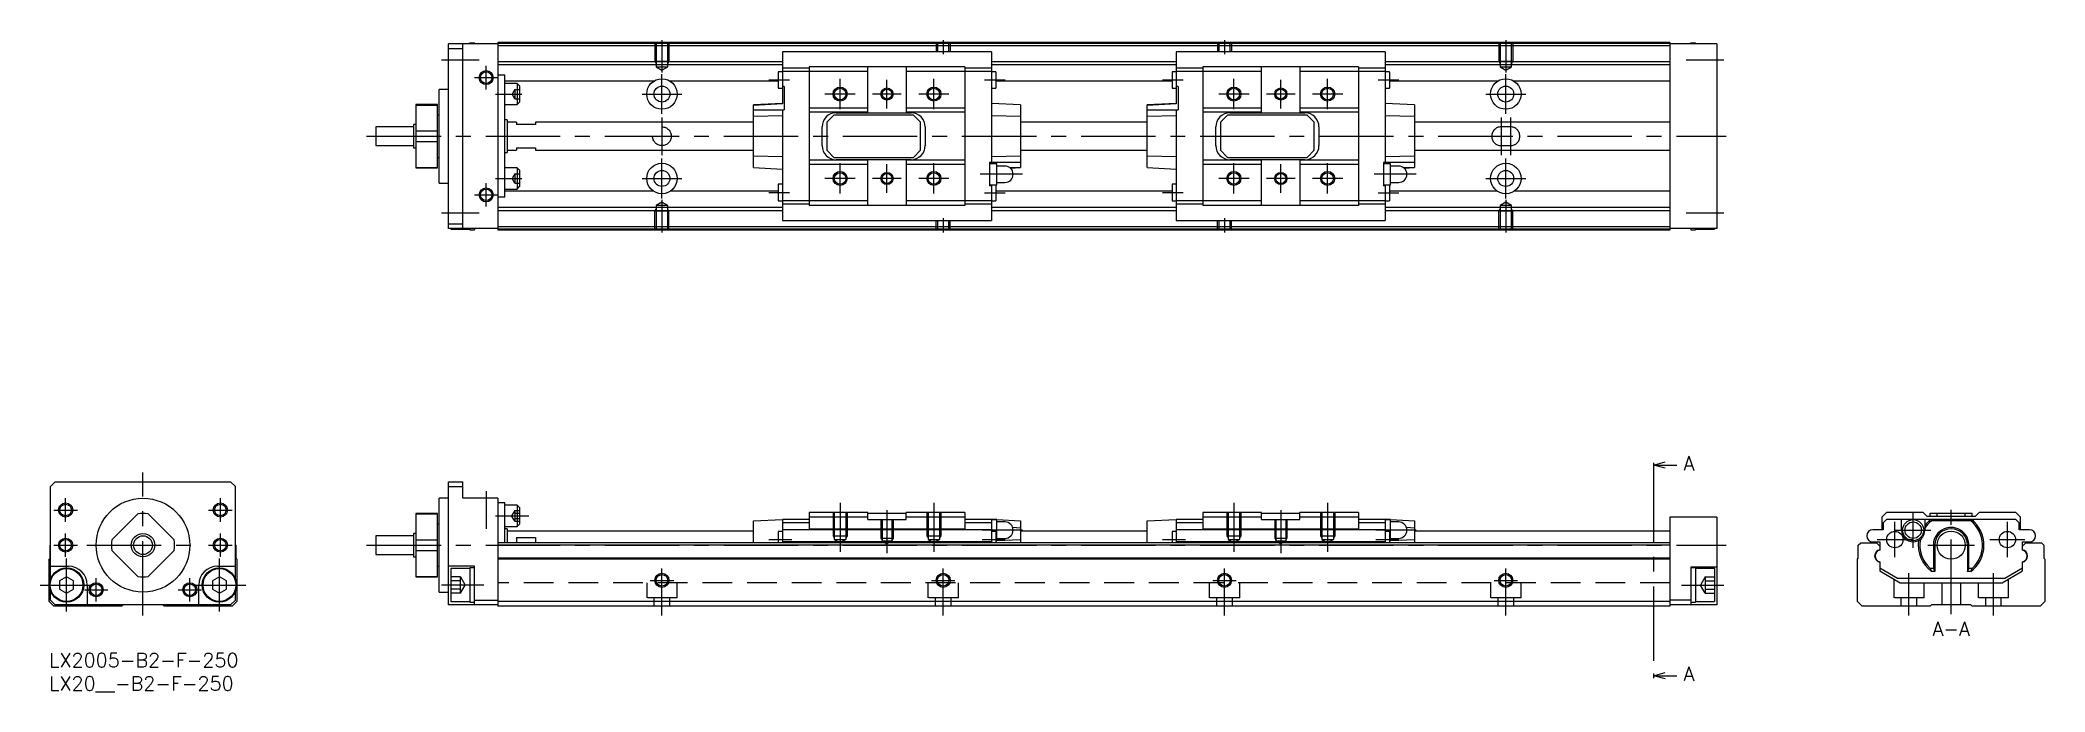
# Model space of a CAD drawing. Extents: x -2 to 426, y -8 to 131.
import ezdxf

# ---------------------------------------------------------------- set-up
doc = ezdxf.new("R2010")
doc.units = 0
doc.header["$LTSCALE"] = 0.5
doc.linetypes.add('CENTER', pattern=[50.8, 31.75, -6.35, 6.35, -6.35])
doc.linetypes.add('DASHED', pattern=[19.05, 12.7, -6.35])
for name, color, linetype in [('MSM_CENTER', 1, 'CENTER'), ('MSM_CONTINUOUS', 7, 'CONTINUOUS'), ('MSM_DASHED', 4, 'DASHED'), ('MSM_NARROW', 5, 'CONTINUOUS'), ('MSM_PART_NUMBER', 7, 'CONTINUOUS')]:
    doc.layers.add(name, color=color, linetype=linetype)
doc.styles.get("Standard").update_dxf_attribs({"font": 'txt.shx', "height": 1, "bigfont": 'bigfont.shx'})

# ---------------------------------------------------------------- blocks, each defined once
blk = doc.blocks.new('*U2')
at = {"layer": 'MSM_PART_NUMBER'}
blk.add_text('LX2005-B2-F-250', height=3, dxfattribs=at).set_placement((0, -3))
blk = doc.blocks.new('*U3')
at = {"layer": 'MSM_PART_NUMBER'}
blk.add_text('LX20__-B2-F-250', height=3, dxfattribs=at).set_placement((0, -8))

msp = doc.modelspace()

# ---------------------------------------------------------------- linework, layer by layer
at = {"layer": 'MSM_CENTER'}
for p, q in [((130.7, 130.7), (130.7, 123.79)), ((190.7, 130.7), (190.7, 127.7)), ((250.7, 130.7), (250.7, 127.7)), ((310.7, 130.7), (310.7, 123.79)), ((83.7, 126.5), (91.7, 126.5)), ((93.2, 120.2), (93.2, 125.2)), ((349.2, 126.5), (357.2, 126.5)), ((90.7, 122.7), (95.7, 122.7)), ((130.7, 114.95), (130.7, 123.45)), ((153.5, 122.2), (157.9, 122.2)), ((168.7, 115.97), (168.7, 122.43)), ((178.7, 116.14), (178.7, 122.26)), ((188.7, 115.97), (188.7, 122.43)), ((199.5, 122.2), (203.9, 122.2)), ((237.5, 122.2), (241.9, 122.2)), ((252.7, 115.97), (252.7, 122.43)), ((262.7, 116.14), (262.7, 122.26)), ((272.7, 115.97), (272.7, 122.43)), ((283.5, 122.2), (287.9, 122.2)), ((310.7, 114.95), (310.7, 123.45)), ((95.2, 119.2), (100.8, 119.2)), ((126.45, 119.2), (134.95, 119.2)), ((171.93, 119.2), (165.47, 119.2)), ((181.76, 119.2), (175.64, 119.2)), ((191.93, 119.2), (185.47, 119.2)), ((255.93, 119.2), (249.47, 119.2)), ((265.76, 119.2), (259.64, 119.2)), ((275.93, 119.2), (269.47, 119.2)), ((306.45, 119.2), (314.95, 119.2)), ((130.7, 114.2), (130.7, 106.2)), ((309.7, 114.2), (309.7, 106.2)), ((311.7, 114.2), (311.7, 106.2)), ((67.7, 110.2), (357.7, 110.2)), ((130.7, 96.95), (130.7, 105.45)), ((168.7, 97.97), (168.7, 104.43)), ((178.7, 98.14), (178.7, 104.26)), ((188.7, 97.97), (188.7, 104.43)), ((252.7, 97.97), (252.7, 104.43)), ((262.7, 98.14), (262.7, 104.26)), ((272.7, 97.97), (272.7, 104.43)), ((310.7, 96.95), (310.7, 105.45)), ((93.2, 95.2), (93.2, 100.2)), ((95.2, 101.2), (100.8, 101.2)), ((126.45, 101.2), (134.95, 101.2)), ((171.93, 101.2), (165.47, 101.2)), ((181.76, 101.2), (175.64, 101.2)), ((191.93, 101.2), (185.47, 101.2)), ((207.6, 102.1), (198.6, 102.1)), ((255.93, 101.2), (249.47, 101.2)), ((265.76, 101.2), (259.64, 101.2)), ((275.93, 101.2), (269.47, 101.2)), ((291.6, 102.1), (282.6, 102.1)), ((306.45, 101.2), (314.95, 101.2)), ((90.7, 97.7), (95.7, 97.7)), ((130.7, 96.61), (130.7, 89.7)), ((153.5, 98.2), (157.9, 98.2)), ((199.5, 98.15), (203.9, 98.15)), ((237.5, 98.2), (241.9, 98.2)), ((283.5, 98.15), (287.9, 98.15)), ((310.7, 96.61), (310.7, 89.7)), ((83.7, 93.9), (91.7, 93.9)), ((190.7, 92.7), (190.7, 89.7)), ((250.7, 92.7), (250.7, 89.7)), ((349.2, 93.9), (357.2, 93.9)), ((20, 8), (20, 38.5)), ((342.2, 39.58), (342.2, -4.33)), ((93.2, 34.5), (93.2, 26.5)), ((1, 30.5), (6, 30.5)), ((3.5, 28), (3.5, 33)), ((34, 30.5), (39, 30.5)), ((36.5, 28), (36.5, 33)), ((168.7, 32), (168.7, 21.6)), ((178.7, 30.5), (178.7, 21.3)), ((188.7, 32), (188.7, 21.6)), ((252.7, 32), (252.7, 21.6)), ((262.7, 30.5), (262.7, 21.3)), ((272.7, 32), (272.7, 21.6)), ((397.6, 22.45), (397.6, 29.95)), ((405.7, 8.3), (405.7, 31.1)), ((95.2, 29.25), (102.3, 29.25)), ((207.6, 26.2), (199, 26.2)), ((291.6, 26.2), (283, 26.2)), ((393.7, 20.45), (393.7, 27.95)), ((393.85, 26.2), (401.35, 26.2)), ((417.7, 20.45), (417.7, 27.95)), ((1, 23), (6, 23)), ((3.5, 20.5), (3.5, 25.5)), ((8, 23), (32, 23)), ((34, 23), (39, 23)), ((36.5, 20.5), (36.5, 25.5)), ((67.7, 23), (357.7, 23)), ((153.5, 24.2), (158.4, 24.2)), ((199, 24.2), (203.9, 24.2)), ((237.5, 24.2), (242.4, 24.2)), ((283, 24.2), (287.9, 24.2)), ((389.95, 24.2), (397.45, 24.2)), ((400.7, 23), (410.7, 23)), ((413.95, 24.2), (421.45, 24.2)), ((3.7, 8.85), (3.7, 20.15)), ((36.3, 8.85), (36.3, 20.15)), ((130.7, 8), (130.7, 18)), ((190.7, 8), (190.7, 18)), ((250.7, 8), (250.7, 18)), ((310.7, 8), (310.7, 18)), ((-1.95, 14.5), (9.35, 14.5)), ((7.5, 13.5), (12.5, 13.5)), ((10, 11), (10, 16)), ((27.5, 13.5), (32.5, 13.5)), ((30, 11), (30, 16)), ((30.65, 14.5), (41.95, 14.5)), ((92.7, 14.5), (83.7, 14.5)), ((128.2, 15.5), (133.2, 15.5)), ((188.2, 15.5), (193.2, 15.5)), ((248.2, 15.5), (253.2, 15.5)), ((308.2, 15.5), (313.2, 15.5)), ((348.2, 14.5), (357.2, 14.5)), ((396.7, 8), (396.7, 17)), ((414.7, 8), (414.7, 17))]:
    msp.add_line(p, q, dxfattribs=at)
at = {"layer": 'MSM_CONTINUOUS'}
for p, q in [((95.7, 129.9), (85.2, 129.9)), ((85.2, 90.5), (85.2, 129.9)), ((85.2, 128.9), (88.2, 128.9)), ((85.7, 129.9), (85.7, 130)), ((85.7, 130), (89.7, 130)), ((88.2, 90.5), (88.2, 129.9)), ((89.7, 129.9), (89.7, 130.15)), ((89.7, 130.15), (90.7, 130.15)), ((90.7, 129.9), (90.7, 130.15)), ((345.7, 130.2), (95.7, 130.2)), ((95.7, 130.2), (95.7, 90.2)), ((345.7, 130), (95.7, 130)), ((345.7, 129.5), (95.7, 129.5)), ((345.7, 130.2), (345.7, 90.2)), ((355.7, 129.9), (345.7, 129.9)), ((350.2, 129.9), (350.2, 130.15)), ((350.2, 130.15), (351.2, 130.15)), ((351.2, 129.9), (351.2, 130.15)), ((351.2, 130), (355.2, 130)), ((355.2, 129.9), (355.2, 130)), ((355.7, 129.9), (355.7, 90.5)), ((156.4, 126.1), (95.7, 126.1)), ((156.4, 125.4), (95.7, 125.4)), ((156.4, 128.2), (156.4, 117.13)), ((201, 128.2), (156.4, 128.2)), ((162.1, 124.7), (156.4, 124.7)), ((195.3, 125), (162.1, 125)), ((162.1, 125), (162.1, 95.4)), ((174.6, 115.2), (174.6, 125)), ((182.8, 125), (182.8, 115.2)), ((195.3, 125), (195.3, 95.4)), ((201, 124.7), (195.3, 124.7)), ((201, 128.2), (201, 104.6)), ((240.4, 126.1), (201, 126.1)), ((240.4, 125.4), (201, 125.4)), ((240.4, 128.2), (240.4, 117.13)), ((285, 128.2), (240.4, 128.2)), ((246.1, 124.7), (240.4, 124.7)), ((279.3, 125), (246.1, 125)), ((246.1, 125), (246.1, 95.4)), ((258.6, 115.2), (258.6, 125)), ((266.8, 125), (266.8, 115.2)), ((279.3, 125), (279.3, 95.4)), ((285, 124.7), (279.3, 124.7)), ((285, 128.2), (285, 104.6)), ((345.7, 126.1), (285, 126.1)), ((345.7, 125.4), (285, 125.4)), ((85.2, 120.2), (83.2, 120.2)), ((83.2, 100.2), (83.2, 120.2)), ((97.2, 123.2), (95.7, 123.2)), ((97.2, 97.2), (97.2, 123.2)), ((128.95, 121.94), (97.2, 121.94)), ((99.8, 121.45), (97.2, 121.45)), ((99.8, 121.45), (99.8, 116.95)), ((100.3, 120.95), (99.8, 121.45)), ((100.3, 120.95), (100.3, 117.45)), ((155.5, 121.94), (132.45, 121.94)), ((155.5, 123.95), (155.5, 120.45)), ((156.4, 123.95), (155.5, 123.95)), ((155.5, 120.45), (156.4, 120.45)), ((162.1, 123.99), (156.4, 123.99)), ((156.8, 120.8), (156.4, 120.8)), ((156.8, 120.8), (156.8, 115.8)), ((174.6, 124), (162.1, 124)), ((195.3, 124), (182.8, 124)), ((201, 123.99), (195.3, 123.99)), ((201.9, 123.95), (201, 123.95)), ((201, 120.45), (201.9, 120.45)), ((201.9, 123.95), (201.9, 120.45)), ((239.5, 121.94), (201.9, 121.94)), ((239.5, 123.95), (239.5, 120.45)), ((240.4, 123.95), (239.5, 123.95)), ((239.5, 120.45), (240.4, 120.45)), ((246.1, 123.99), (240.4, 123.99)), ((240.8, 120.8), (240.4, 120.8)), ((240.8, 120.8), (240.8, 115.8)), ((258.6, 124), (246.1, 124)), ((279.3, 124), (266.8, 124)), ((285, 123.99), (279.3, 123.99)), ((285.9, 123.95), (285, 123.95)), ((285, 120.45), (285.9, 120.45)), ((285.9, 123.95), (285.9, 120.45)), ((308.95, 121.94), (285.9, 121.94)), ((345.7, 121.94), (312.45, 121.94)), ((82.8, 116.95), (78.2, 116.95)), ((78.2, 116.95), (78.2, 103.45)), ((78.2, 116.86), (82.8, 116.86)), ((82.8, 103.45), (82.8, 116.95)), ((97.2, 116.95), (99.8, 116.95)), ((99.8, 116.95), (100.3, 117.45)), ((156.4, 117.2), (150.2, 116.88)), ((156.4, 117.13), (150.2, 116.76)), ((150.2, 103.52), (150.2, 116.88)), ((150.2, 115.8), (156.8, 115.8)), ((156.4, 115.8), (156.4, 92.2)), ((174.6, 116.2), (162.1, 116.2)), ((195.3, 116.2), (182.8, 116.2)), ((207.2, 116.88), (201, 117.2)), ((207.2, 116.88), (207.2, 103.52)), ((240.4, 117.2), (234.2, 116.88)), ((240.4, 117.13), (234.2, 116.76)), ((234.2, 103.52), (234.2, 116.88)), ((234.2, 115.8), (240.8, 115.8)), ((240.4, 115.8), (240.4, 92.2)), ((258.6, 116.2), (246.1, 116.2)), ((279.3, 116.2), (266.8, 116.2)), ((291.2, 116.88), (285, 117.2)), ((291.2, 116.88), (291.2, 103.52)), ((69.7, 112.2), (69.7, 108.2)), ((77.7, 112.2), (69.7, 112.2)), ((77.7, 112.7), (77.7, 107.7)), ((78.2, 112.7), (77.7, 112.7)), ((78.2, 111.32), (82.8, 111.32)), ((83.2, 114.7), (82.8, 114.7)), ((97.7, 113.7), (97.2, 113.7)), ((97.7, 113.7), (97.7, 106.7)), ((99.7, 113.2), (97.7, 113.2)), ((99.7, 113.2), (99.7, 112.7)), ((103.7, 112.7), (99.7, 112.7)), ((103.7, 113.2), (103.7, 112.7)), ((150.2, 113.2), (103.7, 113.2)), ((156.4, 114.53), (150.2, 114.39)), ((174.6, 115.3), (162.1, 115.3)), ((164.85, 108.2), (164.85, 112.2)), ((167.35, 114.7), (165.85, 113.2)), ((165.85, 113.2), (165.85, 107.2)), ((184.35, 114.7), (167.35, 114.7)), ((167.85, 115.2), (183.85, 115.2)), ((195.3, 115.3), (182.8, 115.3)), ((185.85, 113.2), (184.35, 114.7)), ((185.85, 107.2), (185.85, 113.2)), ((186.85, 112.2), (186.85, 108.2)), ((207.2, 114.39), (201, 114.53)), ((234.2, 113.2), (207.2, 113.2)), ((240.4, 114.53), (234.2, 114.39)), ((258.6, 115.3), (246.1, 115.3)), ((248.85, 108.2), (248.85, 112.2)), ((251.35, 114.7), (249.85, 113.2)), ((249.85, 113.2), (249.85, 107.2)), ((268.35, 114.7), (251.35, 114.7)), ((251.85, 115.2), (267.85, 115.2)), ((279.3, 115.3), (266.8, 115.3)), ((269.85, 113.2), (268.35, 114.7)), ((269.85, 107.2), (269.85, 113.2)), ((270.85, 112.2), (270.85, 108.2)), ((291.2, 114.39), (285, 114.53)), ((345.7, 113.2), (291.2, 113.2)), ((69.7, 108.2), (77.7, 108.2)), ((77.7, 107.7), (78.2, 107.7)), ((78.2, 109.08), (82.8, 109.08)), ((97.7, 107.2), (99.7, 107.2)), ((99.7, 107.7), (103.7, 107.7)), ((99.7, 107.7), (99.7, 107.2)), ((103.7, 107.7), (103.7, 107.2)), ((103.7, 107.2), (150.2, 107.2)), ((165.85, 107.2), (167.35, 105.7)), ((184.35, 105.7), (185.85, 107.2)), ((207.2, 107.2), (234.2, 107.2)), ((249.85, 107.2), (251.35, 105.7)), ((268.35, 105.7), (269.85, 107.2)), ((291.2, 107.2), (345.7, 107.2)), ((78.2, 103.54), (82.8, 103.54)), ((78.2, 103.45), (82.8, 103.45)), ((82.8, 105.7), (83.2, 105.7)), ((97.2, 106.7), (97.7, 106.7)), ((99.8, 103.45), (97.2, 103.45)), ((100.3, 102.95), (99.8, 103.45)), ((99.8, 103.45), (99.8, 98.95)), ((100.3, 102.95), (100.3, 99.45)), ((150.2, 106.01), (156.4, 105.87)), ((150.2, 103.52), (156.4, 103.2)), ((174.6, 105.1), (162.1, 105.1)), ((174.6, 104.2), (162.1, 104.2)), ((167.35, 105.7), (184.35, 105.7)), ((183.85, 105.2), (167.85, 105.2)), ((174.6, 95.4), (174.6, 105.2)), ((182.8, 105.2), (182.8, 95.4)), ((195.3, 105.1), (182.8, 105.1)), ((195.3, 104.2), (182.8, 104.2)), ((200.6, 104.6), (200.6, 99.6)), ((207.2, 104.6), (200.6, 104.6)), ((202.1, 104.35), (200.6, 104.35)), ((201, 105.87), (207.2, 106.01)), ((202.1, 99.85), (202.1, 104.35)), ((203.85, 103.85), (202.1, 103.85)), ((204.9, 103.5), (207.2, 103.64)), ((205.01, 103.41), (207.2, 103.52)), ((234.2, 106.01), (240.4, 105.87)), ((234.2, 103.52), (240.4, 103.2)), ((258.6, 105.1), (246.1, 105.1)), ((258.6, 104.2), (246.1, 104.2)), ((251.35, 105.7), (268.35, 105.7)), ((267.85, 105.2), (251.85, 105.2)), ((258.6, 95.4), (258.6, 105.2)), ((266.8, 105.2), (266.8, 95.4)), ((279.3, 105.1), (266.8, 105.1)), ((279.3, 104.2), (266.8, 104.2)), ((284.6, 104.6), (284.6, 99.6)), ((291.2, 104.6), (284.6, 104.6)), ((286.1, 104.35), (284.6, 104.35)), ((285, 105.87), (291.2, 106.01)), ((286.1, 99.85), (286.1, 104.35)), ((287.85, 103.85), (286.1, 103.85)), ((288.9, 103.5), (291.2, 103.64)), ((289.01, 103.41), (291.2, 103.52)), ((83.2, 100.2), (85.2, 100.2)), ((97.2, 98.95), (99.8, 98.95)), ((128.95, 98.46), (97.2, 98.46)), ((99.8, 98.95), (100.3, 99.45)), ((155.5, 98.46), (132.45, 98.46)), ((155.5, 99.95), (155.5, 96.45)), ((156.4, 99.95), (155.5, 99.95)), ((200.6, 99.85), (202.1, 99.85)), ((201, 99.6), (200.6, 99.6)), ((201, 99.85), (201, 92.2)), ((201.9, 99.85), (201.9, 96.45)), ((239.5, 98.46), (201.9, 98.46)), ((202.1, 100.35), (203.85, 100.35)), ((239.5, 99.95), (239.5, 96.45)), ((240.4, 99.95), (239.5, 99.95)), ((284.6, 99.85), (286.1, 99.85)), ((285, 99.6), (284.6, 99.6)), ((285, 99.85), (285, 92.2)), ((285.9, 99.85), (285.9, 96.45)), ((308.95, 98.46), (285.9, 98.46)), ((286.1, 100.35), (287.85, 100.35)), ((345.7, 98.46), (312.45, 98.46)), ((97.2, 97.2), (95.7, 97.2)), ((156.4, 95), (95.7, 95)), ((156.4, 94.3), (95.7, 94.3)), ((155.5, 96.45), (156.4, 96.45)), ((162.1, 96.41), (156.4, 96.41)), ((162.1, 95.7), (156.4, 95.7)), ((174.6, 96.4), (162.1, 96.4)), ((195.3, 95.4), (162.1, 95.4)), ((195.3, 96.4), (182.8, 96.4)), ((201, 96.41), (195.3, 96.41)), ((201, 95.7), (195.3, 95.7)), ((201, 96.45), (201.9, 96.45)), ((240.4, 95), (201, 95)), ((240.4, 94.3), (201, 94.3)), ((239.5, 96.45), (240.4, 96.45)), ((246.1, 96.41), (240.4, 96.41)), ((246.1, 95.7), (240.4, 95.7)), ((258.6, 96.4), (246.1, 96.4)), ((279.3, 95.4), (246.1, 95.4)), ((279.3, 96.4), (266.8, 96.4)), ((285, 96.41), (279.3, 96.41)), ((285, 95.7), (279.3, 95.7)), ((285, 96.45), (285.9, 96.45)), ((345.7, 95), (285, 95)), ((345.7, 94.3), (285, 94.3)), ((85.2, 91.5), (88.2, 91.5)), ((95.7, 90.5), (85.2, 90.5)), ((85.7, 90.5), (85.7, 90.4)), ((85.7, 90.4), (89.7, 90.4)), ((89.7, 90.5), (89.7, 90.25)), ((89.7, 90.25), (90.7, 90.25)), ((90.7, 90.5), (90.7, 90.25)), ((345.7, 90.9), (95.7, 90.9)), ((345.7, 90.4), (95.7, 90.4)), ((345.7, 90.2), (95.7, 90.2)), ((156.4, 92.2), (201, 92.2)), ((240.4, 92.2), (285, 92.2)), ((355.7, 90.5), (345.7, 90.5)), ((350.2, 90.5), (350.2, 90.25)), ((350.2, 90.25), (351.2, 90.25)), ((351.2, 90.5), (351.2, 90.25)), ((351.2, 90.4), (355.2, 90.4)), ((355.2, 90.5), (355.2, 90.4)), ((342.2, 40.08), (344.7, 40.75)), ((342.2, 40.58), (342.2, 39.58)), ((344.7, 39.41), (342.2, 40.08)), ((342.2, 40.08), (347.2, 40.08)), ((0.3, 35.5), (1.3, 36.5)), ((0.3, 15.83), (0.3, 35.5)), ((1.3, 36.5), (38.7, 36.5)), ((38.7, 36.5), (39.7, 35.5)), ((39.7, 15.83), (39.7, 35.5)), ((85.2, 10.3), (85.2, 36.5)), ((85.2, 36.5), (88.2, 36.5)), ((85.2, 35.5), (88.2, 35.5)), ((88.2, 33), (88.2, 36.5)), ((85.2, 33), (83.2, 33)), ((83.2, 13), (83.2, 33)), ((95.7, 33), (88.2, 33)), ((95.7, 33), (95.7, 10)), ((97.2, 32), (95.7, 32)), ((97.2, 23.5), (97.2, 32)), ((99.8, 31.5), (97.2, 31.5)), ((100.3, 31), (99.8, 31.5)), ((99.8, 31.5), (99.8, 27)), ((100.3, 31), (100.3, 27.5)), ((162.1, 30), (162.1, 26.43)), ((174.6, 30), (162.1, 30)), ((174.6, 28.5), (174.6, 30)), ((182.8, 28.5), (182.8, 30)), ((195.3, 30), (182.8, 30)), ((195.3, 30), (195.3, 26.43)), ((246.1, 30), (246.1, 26.43)), ((258.6, 30), (246.1, 30)), ((258.6, 28.5), (258.6, 30)), ((266.8, 28.5), (266.8, 30)), ((279.3, 30), (266.8, 30)), ((279.3, 30), (279.3, 26.43)), ((391.9, 30), (390.9, 29)), ((399.7, 30), (391.9, 30)), ((400.6, 29.1), (399.7, 30)), ((411.7, 30), (410.8, 29.1)), ((419.5, 30), (411.7, 30)), ((420.5, 29), (419.5, 30)), ((13.34, 24.12), (18.88, 29.66)), ((21.12, 29.66), (26.66, 24.12)), ((82.8, 29.75), (78.2, 29.75)), ((78.2, 29.75), (78.2, 16.25)), ((78.2, 29.66), (82.8, 29.66)), ((82.8, 16.25), (82.8, 29.75)), ((83.2, 27.5), (82.8, 27.5)), ((97.2, 27), (99.8, 27)), ((97.7, 26.5), (97.2, 26.5)), ((97.7, 26.5), (97.7, 23.5)), ((150.2, 26), (97.7, 26)), ((99.8, 27), (100.3, 27.5)), ((150.2, 28.2), (156.4, 28.5)), ((150.2, 23.5), (150.2, 28.2)), ((156.4, 25.95), (155.5, 25.95)), ((155.5, 25.95), (155.5, 23.5)), ((162.1, 28.5), (156.4, 28.5)), ((156.4, 28.5), (156.4, 23.5)), ((162.1, 27.79), (156.4, 27.79)), ((201, 26.3), (156.4, 26.3)), ((174.6, 29), (162.1, 29)), ((195.3, 26.43), (162.1, 26.43)), ((174.6, 29.8), (182.8, 29.8)), ((174.6, 28.5), (182.8, 28.5)), ((195.3, 29), (182.8, 29)), ((201, 28.5), (195.3, 28.5)), ((201, 27.79), (195.3, 27.79)), ((201, 28.5), (202.02, 28.45)), ((201, 28.5), (201, 23.5)), ((202.1, 28.45), (201, 28.45)), ((201.9, 25.95), (201, 25.95)), ((201.9, 25.95), (201.9, 23.5)), ((202.1, 28.45), (207.2, 28.2)), ((202.1, 23.95), (202.1, 28.45)), ((203.85, 27.95), (202.1, 27.95)), ((207.2, 26.63), (205.5, 26.79)), ((207.2, 28.2), (207.2, 23.5)), ((234.2, 26), (207.2, 26)), ((234.2, 28.2), (240.4, 28.5)), ((234.2, 23.5), (234.2, 28.2)), ((240.4, 25.95), (239.5, 25.95)), ((239.5, 25.95), (239.5, 23.5)), ((246.1, 28.5), (240.4, 28.5)), ((240.4, 28.5), (240.4, 23.5)), ((246.1, 27.79), (240.4, 27.79)), ((285, 26.3), (240.4, 26.3)), ((258.6, 29), (246.1, 29)), ((279.3, 26.43), (246.1, 26.43)), ((258.6, 29.8), (266.8, 29.8)), ((258.6, 28.5), (266.8, 28.5)), ((279.3, 29), (266.8, 29)), ((285, 28.5), (279.3, 28.5)), ((285, 27.79), (279.3, 27.79)), ((285, 28.5), (286.02, 28.45)), ((285, 28.5), (285, 23.5)), ((286.1, 28.45), (285, 28.45)), ((285.9, 25.95), (285, 25.95)), ((285.9, 25.95), (285.9, 23.5)), ((286.1, 28.45), (291.2, 28.2)), ((286.1, 23.95), (286.1, 28.45)), ((287.85, 27.95), (286.1, 27.95)), ((291.2, 26.63), (289.5, 26.79)), ((291.2, 28.2), (291.2, 23.5)), ((345.7, 26), (291.2, 26)), ((355.7, 29), (345.7, 29)), ((345.7, 29), (345.7, 10)), ((355.7, 29), (355.7, 10.3)), ((391.2, 26.3), (389, 26.3)), ((390.9, 29), (390.9, 26.43)), ((390.9, 26.43), (391.2, 26.43)), ((391.91, 28.5), (391.2, 27.79)), ((391.2, 27.79), (391.2, 26.3)), ((419.49, 28.5), (391.91, 28.5)), ((395.1, 26.2), (395.1, 28.5)), ((400.1, 28.5), (400.1, 26.2)), ((410.8, 29.1), (400.6, 29.1)), ((401.2, 29.1), (401.2, 29.8)), ((401.2, 29.8), (410.2, 29.8)), ((401.37, 28.5), (401.51, 28.2)), ((409.89, 28.2), (401.51, 28.2)), ((402.7, 29.1), (402.7, 29.8)), ((408.7, 29.1), (408.7, 29.8)), ((409.89, 28.2), (410.03, 28.5)), ((410.2, 29.1), (410.2, 29.8)), ((420.2, 27.79), (419.49, 28.5)), ((420.2, 26.3), (420.2, 27.79)), ((420.2, 26.43), (420.5, 26.43)), ((422.4, 26.3), (420.2, 26.3)), ((420.5, 26.43), (420.5, 29)), ((0.2, 23), (0.3, 23.1)), ((0.2, 20.2), (0.2, 23)), ((18.88, 16.34), (13.34, 21.88)), ((26.66, 21.88), (21.12, 16.34)), ((39.7, 23.1), (39.8, 23)), ((39.8, 23), (39.8, 20.2)), ((77.7, 25), (69.7, 25)), ((69.7, 25), (69.7, 21)), ((78.2, 25.5), (77.7, 25.5)), ((77.7, 25.5), (77.7, 20.5)), ((78.2, 24.12), (82.8, 24.12)), ((78.2, 21.88), (82.8, 21.88)), ((345.7, 23.5), (95.7, 23.5)), ((345.7, 23), (95.7, 23)), ((99.7, 24.66), (103.7, 24.66)), ((99.7, 24.66), (99.7, 23.5)), ((103.7, 24.66), (103.7, 23.5)), ((201, 23.7), (156.4, 23.7)), ((201.9, 23.95), (202.1, 23.95)), ((202.1, 24.45), (203.85, 24.45)), ((202.1, 24.03), (207.2, 24.23)), ((285, 23.7), (240.4, 23.7)), ((285.9, 23.95), (286.1, 23.95)), ((286.1, 24.45), (287.85, 24.45)), ((286.1, 24.03), (291.2, 24.23)), ((385.9, 23), (386.4, 23.5)), ((385.9, 20.2), (385.9, 23)), ((386.4, 23.5), (389.8, 23.5)), ((389, 23.7), (390.5, 23.7)), ((389.8, 23.5), (390.5, 22.8)), ((390.5, 23.7), (390.5, 21.96)), ((401.91, 22.68), (401.91, 18.04)), ((402.2, 23), (402.2, 17.38)), ((409.2, 23), (409.2, 17.38)), ((409.49, 18.04), (409.49, 22.68)), ((420.9, 21.96), (420.9, 23.7)), ((420.9, 23.7), (422.4, 23.7)), ((420.9, 22.8), (421.6, 23.5)), ((421.6, 23.5), (425, 23.5)), ((425, 23.5), (425.5, 23)), ((425.5, 23), (425.5, 20.2)), ((0, 20), (0.2, 20.2)), ((0, 11), (0, 20)), ((0.3, 18.5), (4.1, 18.5)), ((35.9, 18.5), (39.7, 18.5)), ((39.8, 20.2), (40, 20)), ((40, 20), (40, 11)), ((69.7, 21), (77.7, 21)), ((77.7, 20.5), (78.2, 20.5)), ((82.8, 18.5), (83.2, 18.5)), ((90.7, 18.5), (85.2, 18.5)), ((85.7, 18), (85.7, 11)), ((89.7, 18), (85.7, 18)), ((89.7, 18.15), (89.7, 10.85)), ((90.7, 18.15), (89.7, 18.15)), ((90.7, 10.3), (90.7, 18.5)), ((345.7, 20.2), (95.7, 20.2)), ((345.7, 20), (95.7, 20)), ((355.7, 18.3), (350.2, 18.3)), ((350.2, 18.3), (350.2, 10.3)), ((351.2, 18.15), (350.2, 18.15)), ((351.2, 18.15), (351.2, 10.85)), ((355.2, 18), (351.2, 18)), ((355.2, 18), (355.2, 11)), ((385.7, 20), (385.9, 20.2)), ((385.7, 11), (385.7, 20)), ((390.5, 19.44), (390.5, 17.5)), ((390.5, 18.16), (394.24, 16)), ((390.5, 17.5), (394.83, 15)), ((401.91, 18.04), (401.23, 18.04)), ((402.2, 17.38), (401.53, 17.38)), ((401.91, 18.04), (402.2, 17.38)), ((409.2, 17.38), (409.49, 18.04)), ((409.87, 17.38), (409.2, 17.38)), ((410.17, 18.04), (409.49, 18.04)), ((416.57, 15), (420.9, 17.5)), ((417.16, 16), (420.9, 18.16)), ((420.9, 17.5), (420.9, 19.44)), ((425.5, 20.2), (425.7, 20)), ((425.7, 20), (425.7, 11)), ((0.3, 11.3), (0.3, 13.17)), ((3.7, 16.23), (2.2, 15.37)), ((2.2, 15.37), (2.2, 13.63)), ((2.2, 13.63), (3.7, 12.77)), ((5.2, 15.37), (3.7, 16.23)), ((3.7, 12.77), (5.2, 13.63)), ((5.2, 13.63), (5.2, 15.37)), ((8.1, 14.5), (8.1, 10.3)), ((31.9, 10.3), (31.9, 14.5)), ((36.3, 16.23), (34.8, 15.37)), ((34.8, 15.37), (34.8, 13.63)), ((34.8, 13.63), (36.3, 12.77)), ((37.8, 15.37), (36.3, 16.23)), ((36.3, 12.77), (37.8, 13.63)), ((37.8, 13.63), (37.8, 15.37)), ((39.7, 11.3), (39.7, 13.17)), ((78.2, 16.34), (82.8, 16.34)), ((78.2, 16.25), (82.8, 16.25)), ((83.2, 13), (85.2, 13)), ((394.24, 16), (417.16, 16)), ((394.83, 15), (416.57, 15)), ((1, 10), (0, 11)), ((0.3, 11.3), (1.3, 10.3)), ((15.5, 10), (1, 10)), ((38.7, 10.3), (1.3, 10.3)), ((15.8, 10.3), (15.5, 10)), ((24.5, 10), (24.2, 10.3)), ((39, 10), (24.5, 10)), ((38.7, 10.3), (39.7, 11.3)), ((40, 11), (39, 10)), ((95.7, 10.3), (85.2, 10.3)), ((85.7, 11), (89.7, 11)), ((89.7, 10.85), (90.7, 10.85)), ((90.7, 11.3), (95.7, 11.3)), ((345.7, 11), (95.7, 11)), ((345.7, 10), (95.7, 10)), ((350.2, 11.3), (345.7, 11.3)), ((355.7, 10.3), (345.7, 10.3)), ((350.2, 10.85), (351.2, 10.85)), ((351.2, 11), (355.2, 11)), ((386.7, 10), (385.7, 11)), ((401.2, 10), (386.7, 10)), ((401.5, 10.3), (401.2, 10)), ((409.9, 10.3), (401.5, 10.3)), ((410.2, 10), (409.9, 10.3)), ((424.7, 10), (410.2, 10)), ((425.7, 11), (424.7, 10)), ((342.2, -4.83), (344.7, -4.16)), ((342.2, -4.33), (342.2, -5.33)), ((344.7, -5.5), (342.2, -4.83)), ((342.2, -4.83), (347.2, -4.83))]:
    msp.add_line(p, q, dxfattribs=at)
for centre, radius in [((93.2, 122.7), 1.23), ((130.7, 119.2), 3.25), ((130.7, 119.2), 1.7), ((168.7, 119.2), 1.23), ((178.7, 119.2), 1.06), ((188.7, 119.2), 1.23), ((252.7, 119.2), 1.23), ((262.7, 119.2), 1.06), ((272.7, 119.2), 1.23), ((310.7, 119.2), 3.25), ((310.7, 119.2), 1.7), ((130.7, 101.2), 3.25), ((130.7, 101.2), 1.7), ((310.7, 101.2), 3.25), ((310.7, 101.2), 1.7), ((93.2, 97.7), 1.23), ((168.7, 101.2), 1.23), ((178.7, 101.2), 1.06), ((188.7, 101.2), 1.23), ((252.7, 101.2), 1.23), ((262.7, 101.2), 1.06), ((272.7, 101.2), 1.23), ((3.5, 30.5), 1.23), ((20, 23), 10), ((36.5, 30.5), 1.23), ((393.7, 24.2), 1.75), ((397.6, 26.2), 2.25), ((397.6, 26.2), 1.75), ((405.7, 23), 3), ((417.7, 24.2), 1.75), ((3.5, 23), 1.23), ((20, 23), 2.5), ((20, 23), 2), ((36.5, 23), 1.23), ((3.7, 14.5), 3.65), ((3.7, 14.5), 3.5), ((36.3, 14.5), 3.65), ((36.3, 14.5), 3.5), ((10, 13.5), 1.23), ((30, 13.5), 1.23), ((130.7, 15.5), 1.23), ((190.7, 15.5), 1.23), ((250.7, 15.5), 1.23), ((310.7, 15.5), 1.23)]:
    msp.add_circle(centre, radius, dxfattribs=at)
for centre, radius, start, end in [((167.85, 112.2), 3, 90, 180), ((183.85, 112.2), 3, 0, 90), ((251.85, 112.2), 3, 90, 180), ((267.85, 112.2), 3, 0, 90), ((167.85, 108.2), 3, 180, 270), ((183.85, 108.2), 3, 270, 0), ((251.85, 108.2), 3, 180, 270), ((267.85, 108.2), 3, 270, 0), ((203.85, 102.1), 1.75, 270, 90), ((287.85, 102.1), 1.75, 270, 90), ((20, 23), 6.75, 80.4309, 99.5691), ((203.85, 26.2), 1.75, 270, 90), ((287.85, 26.2), 1.75, 270, 90), ((389, 25), 1.3, 90, 270), ((397.6, 26.2), 2.5, 180, 0), ((405.7, 23), 7, 128.2132, 143.1301), ((405.7, 23), 6.68, 128.8735, 147.0286), ((405.7, 23), 3.8, 355.1074, 184.8926), ((405.7, 23), 3.5, 0, 180), ((405.7, 23), 7, 306.5962, 51.7868), ((405.7, 23), 6.68, 312.0402, 51.1265), ((422.4, 25), 1.3, 270, 90), ((20, 23), 6.75, 170.4309, 189.5691), ((20, 23), 6.75, 350.4309, 9.5691), ((390.7, 20.7), 1.32, 98.7147, 261.2853), ((390.8, 20.7), 1.3, 103.3424, 256.6576), ((405.7, 23), 7, 171.8617, 233.4038), ((405.7, 23), 6.68, 169.3812, 227.9598), ((420.7, 20.7), 1.32, 278.7147, 81.2853), ((420.6, 20.7), 1.3, 283.3424, 76.6576), ((4.1, 14.5), 4, 0, 90), ((35.9, 14.5), 4, 90, 180), ((406.77, 20.13), 5.92, 200.6125, 207.6426), ((399.51, 22.42), 11.52, 334.0671, 337.6778), ((20, 23), 6.75, 260.4309, 279.5691)]:
    msp.add_arc(centre, radius, start, end, dxfattribs=at)
at = {"layer": 'MSM_DASHED'}
for p, q in [((129.2, 130.2), (129.2, 126.2)), ((129.47, 130.2), (129.47, 125)), ((131.93, 125), (131.93, 130.2)), ((132.2, 130.2), (132.2, 126.2)), ((189.2, 130.2), (189.2, 128.2)), ((189.47, 130.2), (189.47, 128.2)), ((191.93, 128.2), (191.93, 130.2)), ((192.2, 130.2), (192.2, 128.2)), ((249.2, 130.2), (249.2, 128.2)), ((249.47, 130.2), (249.47, 128.2)), ((251.93, 128.2), (251.93, 130.2)), ((252.2, 130.2), (252.2, 128.2)), ((309.2, 130.2), (309.2, 126.2)), ((309.47, 130.2), (309.47, 125)), ((311.93, 125), (311.93, 130.2)), ((312.2, 130.2), (312.2, 126.2)), ((129.2, 126.2), (132.2, 126.2)), ((129.2, 126.2), (129.47, 125.73)), ((129.47, 125), (131.93, 125)), ((129.47, 125), (130.7, 124.29)), ((130.7, 124.29), (131.93, 125)), ((132.2, 126.2), (131.93, 125.73)), ((309.2, 126.2), (312.2, 126.2)), ((309.2, 126.2), (309.47, 125.73)), ((309.47, 125), (311.93, 125)), ((309.47, 125), (310.7, 124.29)), ((310.7, 124.29), (311.93, 125)), ((312.2, 126.2), (311.93, 125.73)), ((99.3, 120.2), (98.72, 119.2)), ((99.3, 120.2), (100.3, 120.2)), ((99.3, 120.2), (99.3, 118.2)), ((99.3, 118.2), (98.72, 119.2)), ((99.3, 119.2), (100.3, 119.2)), ((99.3, 118.2), (100.3, 118.2)), ((311.7, 112.2), (309.7, 112.2)), ((309.7, 108.2), (311.7, 108.2)), ((99.3, 102.2), (98.72, 101.2)), ((99.3, 100.2), (98.72, 101.2)), ((99.3, 102.2), (100.3, 102.2)), ((99.3, 102.2), (99.3, 100.2)), ((99.3, 101.2), (100.3, 101.2)), ((99.3, 100.2), (100.3, 100.2)), ((129.2, 94.2), (129.47, 94.67)), ((132.2, 94.2), (129.2, 94.2)), ((129.2, 90.2), (129.2, 94.2)), ((130.7, 96.11), (129.47, 95.4)), ((131.93, 95.4), (129.47, 95.4)), ((129.47, 95.4), (129.47, 90.2)), ((131.93, 95.4), (130.7, 96.11)), ((131.93, 90.2), (131.93, 95.4)), ((132.2, 94.2), (131.93, 94.67)), ((132.2, 90.2), (132.2, 94.2)), ((309.2, 94.2), (309.47, 94.67)), ((312.2, 94.2), (309.2, 94.2)), ((309.2, 90.2), (309.2, 94.2)), ((310.7, 96.11), (309.47, 95.4)), ((309.47, 95.4), (309.47, 90.2)), ((311.93, 95.4), (309.47, 95.4)), ((311.93, 95.4), (310.7, 96.11)), ((311.93, 90.2), (311.93, 95.4)), ((312.2, 94.2), (311.93, 94.67)), ((312.2, 90.2), (312.2, 94.2)), ((189.2, 90.2), (189.2, 92.2)), ((189.47, 92.2), (189.47, 90.2)), ((191.93, 90.2), (191.93, 92.2)), ((192.2, 90.2), (192.2, 92.2)), ((249.2, 90.2), (249.2, 92.2)), ((249.47, 92.2), (249.47, 90.2)), ((251.93, 90.2), (251.93, 92.2)), ((252.2, 90.2), (252.2, 92.2)), ((99.3, 30.4), (98.63, 29.25)), ((99.3, 30.4), (100.3, 30.4)), ((99.3, 30.4), (99.3, 28.1)), ((167.2, 30), (167.2, 25)), ((167.47, 30), (167.47, 24.21)), ((169.93, 30), (169.93, 24.21)), ((170.2, 30), (170.2, 25)), ((187.2, 30), (187.2, 25)), ((187.47, 30), (187.47, 24.21)), ((189.93, 30), (189.93, 24.21)), ((190.2, 30), (190.2, 25)), ((251.2, 30), (251.2, 25)), ((251.47, 30), (251.47, 24.21)), ((253.93, 30), (253.93, 24.21)), ((254.2, 30), (254.2, 25)), ((271.2, 30), (271.2, 25)), ((271.47, 30), (271.47, 24.21)), ((273.93, 30), (273.93, 24.21)), ((274.2, 30), (274.2, 25)), ((99.3, 28.1), (98.63, 29.25)), ((99.3, 29.83), (100.3, 29.83)), ((99.3, 28.67), (100.3, 28.67)), ((99.3, 28.1), (100.3, 28.1)), ((177.4, 28.5), (177.4, 24.5)), ((177.64, 28.5), (177.64, 23.91)), ((179.76, 28.5), (179.76, 23.91)), ((180, 28.5), (180, 24.5)), ((261.4, 28.5), (261.4, 24.5)), ((261.64, 28.5), (261.64, 23.91)), ((263.76, 28.5), (263.76, 23.91)), ((264, 28.5), (264, 24.5)), ((167.2, 25), (170.2, 25)), ((167.2, 25), (167.47, 24.53)), ((167.47, 24.21), (169.93, 24.21)), ((167.47, 24.21), (168.7, 23.5)), ((169.93, 24.21), (168.7, 23.5)), ((170.2, 25), (169.93, 24.53)), ((177.4, 24.5), (180, 24.5)), ((177.4, 24.5), (177.64, 24.08)), ((177.64, 23.91), (179.76, 23.91)), ((177.64, 23.91), (178.7, 23.3)), ((179.76, 23.91), (178.7, 23.3)), ((180, 24.5), (179.76, 24.08)), ((187.2, 25), (190.2, 25)), ((187.2, 25), (187.47, 24.53)), ((187.47, 24.21), (189.93, 24.21)), ((187.47, 24.21), (188.7, 23.5)), ((189.93, 24.21), (188.7, 23.5)), ((190.2, 25), (189.93, 24.53)), ((251.2, 25), (254.2, 25)), ((251.2, 25), (251.47, 24.53)), ((251.47, 24.21), (253.93, 24.21)), ((251.47, 24.21), (252.7, 23.5)), ((253.93, 24.21), (252.7, 23.5)), ((254.2, 25), (253.93, 24.53)), ((261.4, 24.5), (264, 24.5)), ((261.4, 24.5), (261.64, 24.08)), ((261.64, 23.91), (263.76, 23.91)), ((261.64, 23.91), (262.7, 23.3)), ((263.76, 23.91), (262.7, 23.3)), ((264, 24.5), (263.76, 24.08)), ((271.2, 25), (274.2, 25)), ((271.2, 25), (271.47, 24.53)), ((271.47, 24.21), (273.93, 24.21)), ((271.47, 24.21), (272.7, 23.5)), ((273.93, 24.21), (272.7, 23.5)), ((274.2, 25), (273.93, 24.53)), ((87.7, 16.23), (85.7, 16.23)), ((87.7, 15.37), (85.7, 15.37)), ((87.7, 13.63), (85.7, 13.63)), ((87.7, 12.77), (87.7, 16.23)), ((87.7, 16.23), (88.7, 14.5)), ((87.7, 12.77), (88.7, 14.5)), ((345.7, 15), (95.7, 15)), ((127.45, 15), (127.45, 11.8)), ((133.95, 11.8), (133.95, 15)), ((187.45, 15), (187.45, 11.8)), ((193.95, 11.8), (193.95, 15)), ((247.45, 15), (247.45, 11.8)), ((253.95, 11.8), (253.95, 15)), ((307.45, 15), (307.45, 11.8)), ((313.95, 11.8), (313.95, 15)), ((353.2, 16.23), (352.2, 14.5)), ((353.2, 12.77), (352.2, 14.5)), ((353.2, 16.23), (355.2, 16.23)), ((353.2, 16.23), (353.2, 12.77)), ((353.2, 15.37), (355.2, 15.37)), ((353.2, 13.63), (355.2, 13.63)), ((393.45, 15.8), (393.45, 11.8)), ((399.95, 11.8), (399.95, 15)), ((403.7, 15), (403.7, 10.3)), ((407.7, 15), (407.7, 10.3)), ((411.45, 15), (411.45, 11.8)), ((417.95, 11.8), (417.95, 15.8)), ((87.7, 12.77), (85.7, 12.77)), ((133.95, 11.8), (127.45, 11.8)), ((129, 11.8), (129, 10)), ((132.4, 10), (132.4, 11.8)), ((193.95, 11.8), (187.45, 11.8)), ((189, 11.8), (189, 10)), ((192.4, 10), (192.4, 11.8)), ((253.95, 11.8), (247.45, 11.8)), ((249, 11.8), (249, 10)), ((252.4, 10), (252.4, 11.8)), ((313.95, 11.8), (307.45, 11.8)), ((309, 11.8), (309, 10)), ((312.4, 10), (312.4, 11.8)), ((353.2, 12.77), (355.2, 12.77)), ((399.95, 11.8), (393.45, 11.8)), ((395, 11.8), (395, 10)), ((398.4, 10), (398.4, 11.8)), ((417.95, 11.8), (411.45, 11.8)), ((413, 11.8), (413, 10)), ((416.4, 10), (416.4, 11.8))]:
    msp.add_line(p, q, dxfattribs=at)
msp.add_circle((130.7, 110.2), 2, dxfattribs=at)
for centre, start, end in [((309.7, 110.2), 90, 270), ((311.7, 110.2), 270, 90)]:
    msp.add_arc(centre, 2, start, end, dxfattribs=at)
at = {"layer": 'MSM_NARROW'}
for centre, radius in [((93.2, 122.7), 1.5), ((168.7, 119.2), 1.5), ((178.7, 119.2), 1.3), ((188.7, 119.2), 1.5), ((252.7, 119.2), 1.5), ((262.7, 119.2), 1.3), ((272.7, 119.2), 1.5), ((168.7, 101.2), 1.5), ((188.7, 101.2), 1.5), ((252.7, 101.2), 1.5), ((272.7, 101.2), 1.5), ((93.2, 97.7), 1.5), ((178.7, 101.2), 1.3), ((262.7, 101.2), 1.3), ((3.5, 30.5), 1.5), ((36.5, 30.5), 1.5), ((3.5, 23), 1.5), ((36.5, 23), 1.5), ((10, 13.5), 1.5), ((30, 13.5), 1.5), ((130.7, 15.5), 1.5), ((190.7, 15.5), 1.5), ((250.7, 15.5), 1.5), ((310.7, 15.5), 1.5)]:
    msp.add_circle(centre, radius, dxfattribs=at)

# ---------------------------------------------------------------- block references
at = {"layer": 'MSM_CONTINUOUS'}
for name in ['*U2', '*U3']:
    msp.add_blockref(name, (0, 0), dxfattribs=at)

# ---------------------------------------------------------------- texts
at = {"layer": 'MSM_PART_NUMBER'}
for s, p in [('A', (348.62, 38.95)), ('A-A', (401.71, 3.66)), ('A', (348.62, -5.96))]:
    msp.add_text(s, height=3, dxfattribs=at).set_placement(p)

doc.saveas('drawing.dxf')
